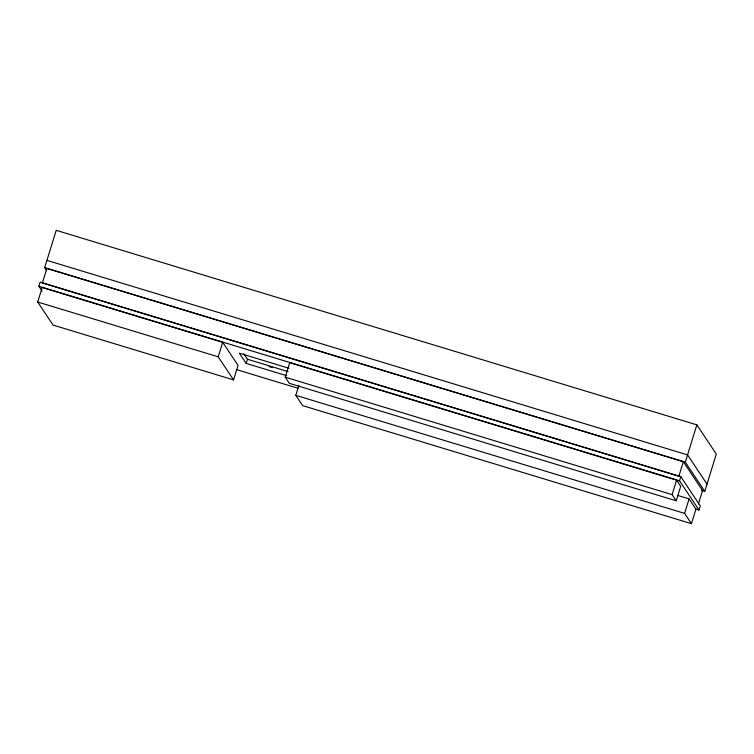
<?xml version="1.0" encoding="UTF-8"?>
<svg xmlns="http://www.w3.org/2000/svg" width="754" height="754" viewBox="0 0 754 754"><rect width="100%" height="100%" fill="white"/><g stroke="black" fill="none" stroke-linecap="round" stroke-linejoin="round"><path stroke-width="1.13" d="M42.13 291.148L38.888 286.275L40.179 282.128L680.815 476.66L700.259 505.877L698.977 510.015L695.867 509.073M46.607 270.545L44.665 267.623L56.211 230.328L696.856 424.851L716.3 454.068L704.754 491.372L701.371 490.345M37.7 302.015L42.186 287.5L222.694 342.316L238.057 365.388L233.561 379.893L53.063 325.078L37.7 302.015L218.208 356.821L233.561 379.893M218.208 356.821L222.694 342.316M286.68 375.699L246.181 363.4L247.463 359.253L243.759 353.692M285.229 377.17L289.724 362.665L676.611 480.147L680.702 486.283L676.206 500.797L289.319 383.315L285.229 377.17L672.125 494.652L676.206 500.797M677.818 495.472L689.09 498.894L695.933 509.167L691.446 523.672L302.627 405.614L295.785 395.332L298.895 385.294M672.125 494.652L676.611 480.147M683.36 461.712L678.864 476.217L42.375 282.948L46.861 268.443L683.36 461.712L702.549 490.552L698.411 503.936M698.977 510.015L679.533 480.807L680.815 476.66M704.754 491.372L685.311 462.155L696.856 424.851M691.446 523.672L684.604 513.399L689.09 498.894M46.908 260.375L687.554 454.907L706.998 484.115M44.665 267.623L685.311 462.155M38.888 286.275L679.533 480.807M288.886 368.225L239.395 353.192L246.181 363.4M247.463 359.253L287.962 371.552M269.074 366.595L272.448 367.622M236.153 369.479L298.047 388.282M295.785 395.332L684.604 513.399"/></g></svg>
